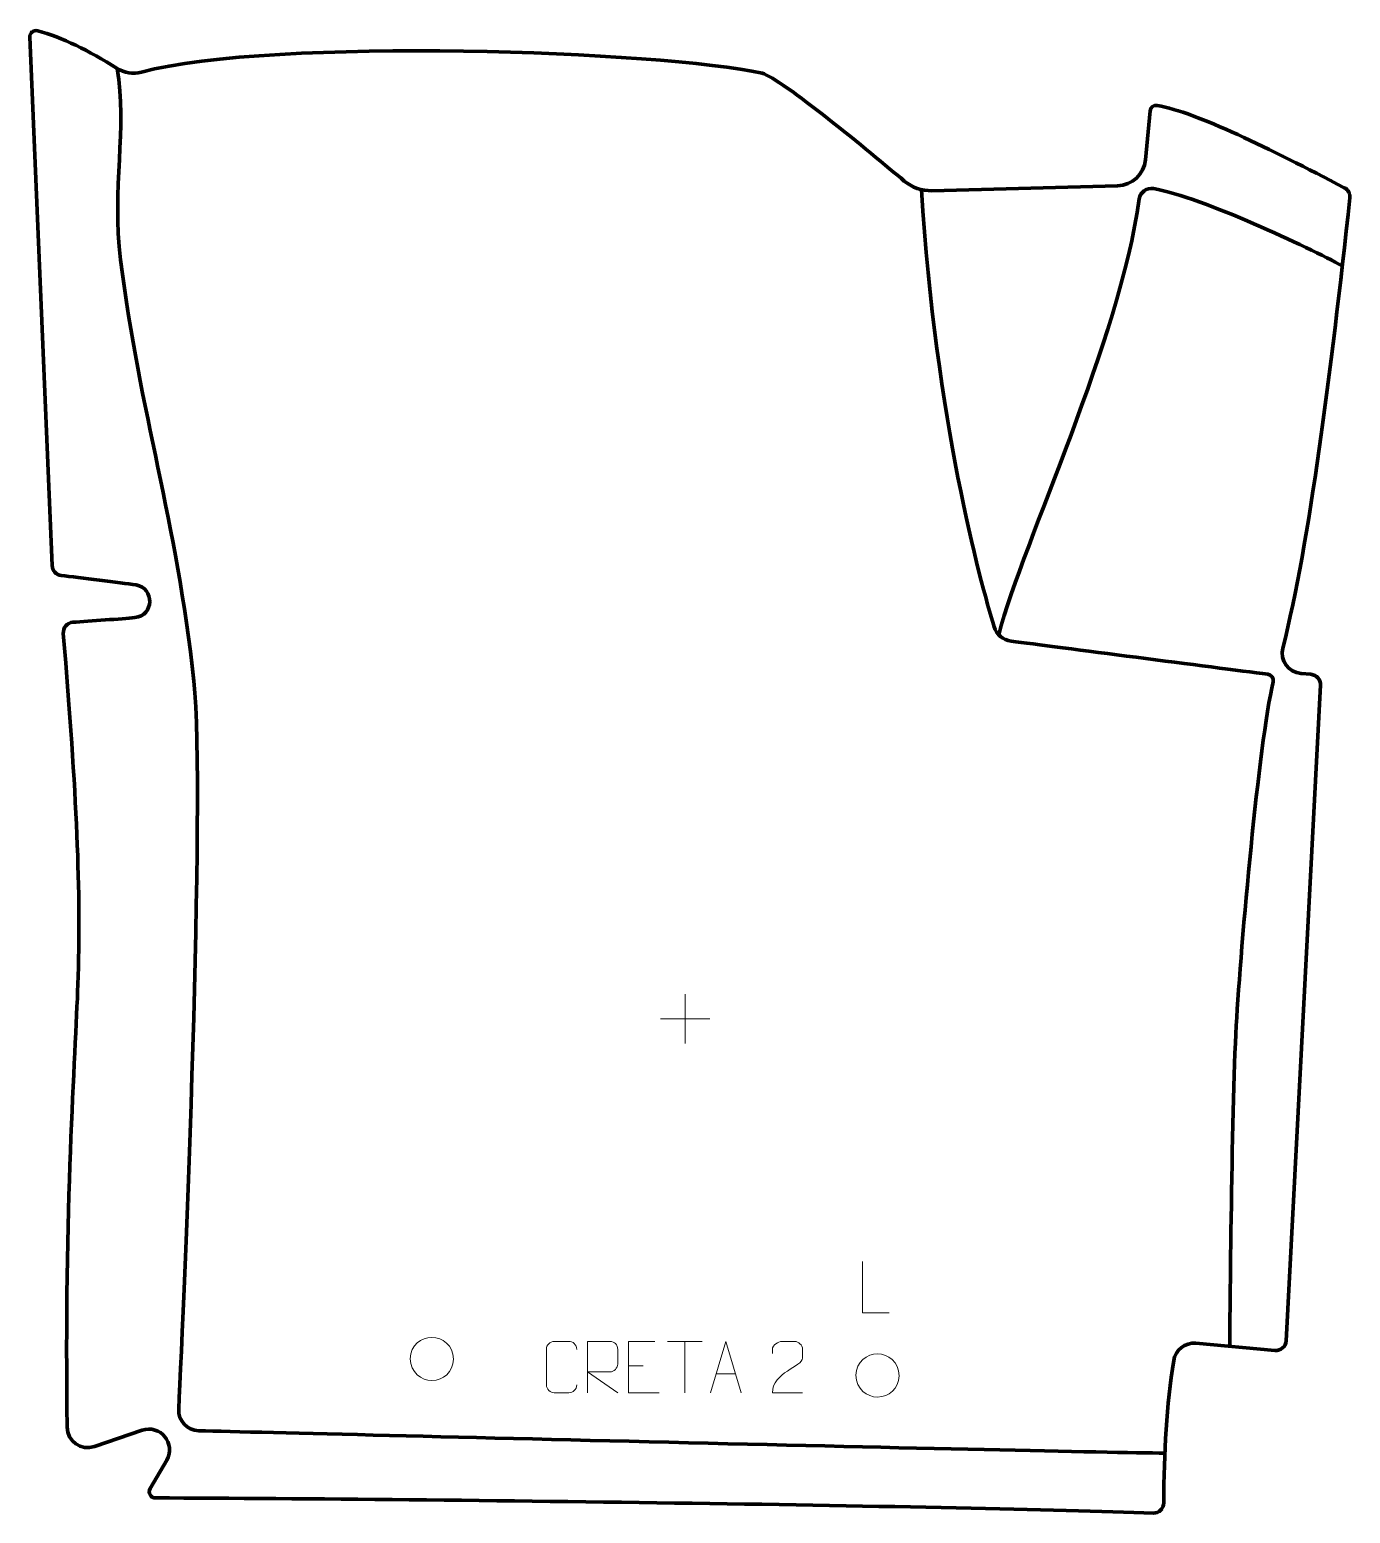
# Model space of a CAD drawing. Header units: millimetres. Extents: x -321 to 322, y -361 to 361.
import ezdxf

# ---------------------------------------------------------------- set-up
doc = ezdxf.new("R2010")
doc.units = ezdxf.units.MM
doc.header["$MEASUREMENT"] = 0
doc.layers.add('layer 1', color=7, linetype='Continuous')
doc.layers.add('layer 2', color=7, linetype='Continuous')

msp = doc.modelspace()

# ---------------------------------------------------------------- linework, layer by layer
at = {"layer": 'layer 1', "color": 230, "lineweight": 200}
msp.add_open_spline([(290.3413, -277.0166), (290.3413, -277.0166), (307.0467, 42.2131), (307.0467, 42.2131), (307.0467, 42.2131), (307.1893, 44.9338), (305.1396, 47.2734), (302.4239, 47.4896), (302.4239, 47.4896), (302.4239, 47.4896), (297.6159, 47.8731), (297.6159, 47.8731), (297.6159, 47.8731), (291.448, 48.3649), (287.2072, 54.2803), (288.7139, 60.2817), (288.7139, 60.2817), (301.9047, 112.8191), (311.9525, 193.2867), (321.3575, 279.4643), (321.3575, 279.4643), (321.5833, 281.5312), (320.5133, 283.5254), (318.6665, 284.4808), (318.6665, 284.4808), (282.2645, 303.3089), (246.9535, 321.1471), (227.5723, 324.5352), (227.5723, 324.5352), (225.8345, 324.8388), (224.2068, 323.6021), (224.0413, 321.846), (224.0413, 321.846), (224.0413, 321.846), (221.7952, 298.0546), (221.7952, 298.0546), (221.7952, 298.0546), (221.1298, 291.0046), (215.3044, 285.5617), (208.2252, 285.3755), (208.2252, 285.3755), (208.2252, 285.3755), (117.8735, 282.9974), (117.8735, 282.9974), (117.8735, 282.9974), (112.9466, 282.8678), (108.1457, 284.5503), (104.3773, 287.7271), (104.3773, 287.7271), (88.4366, 301.1644), (44.6241, 337.5979), (35.1588, 340.2091), (35.1588, 340.2091), (-13.6523, 351.056), (-202.8727, 357.7842), (-267.0557, 340.7563), (-267.0557, 340.7563), (-271.1007, 339.6831), (-275.4088, 340.3464), (-278.9485, 342.5777), (-278.9485, 342.5777), (-292.8152, 351.3181), (-305.6242, 357.6833), (-317.5752, 360.8942), (-317.5752, 360.8942), (-319.5489, 361.4245), (-321.4713, 359.8955), (-321.3852, 357.8537), (-321.3852, 357.8537), (-321.3852, 357.8537), (-310.5126, 100.4024), (-310.5126, 100.4024), (-310.5126, 100.4024), (-310.4085, 97.9365), (-308.5328, 95.9109), (-306.0817, 95.6202), (-306.0817, 95.6202), (-297.3332, 94.583), (-277.4805, 92.1996), (-269.6938, 91.015), (-269.6938, 91.015), (-260.5187, 89.6198), (-260.9671, 75.9602), (-270.2078, 75.0963), (-270.2078, 75.0963), (-276.6008, 74.4983), (-292.297, 73.3885), (-300.4384, 72.8237), (-300.4384, 72.8237), (-303.2338, 72.6296), (-305.3272, 70.1867), (-305.0928, 67.3944), (-305.0928, 67.3944), (-298.527, -10.8218), (-296.4033, -58.7738), (-297.9897, -103.4902), (-297.9897, -103.4902), (-299.2114, -137.9248), (-304.7207, -213.7068), (-303.2003, -319.146), (-303.2003, -319.146), (-303.1597, -326.0241), (-296.3821, -330.8335), (-289.8758, -328.6011), (-289.8758, -328.6011), (-289.8758, -328.6011), (-266.7276, -320.6576), (-266.7276, -320.6576), (-266.7276, -320.6576), (-257.9159, -317.6339), (-250.0829, -327.1791), (-254.7677, -335.2316), (-254.7677, -335.2316), (-254.7677, -335.2316), (-262.8143, -349.0615), (-262.8143, -349.0615), (-262.8143, -349.0615), (-263.9823, -351.0688), (-262.5412, -353.588), (-260.2185, -353.5968), (-260.2185, -353.5968), (-115.393, -354.1606), (130.0299, -357.5021), (225.5448, -360.9967), (225.5448, -360.9967), (228.3836, -361.1004), (230.7363, -358.8285), (230.7437, -355.9879), (230.7437, -355.9879), (230.8076, -331.5539), (232.1908, -308.2659), (235.5651, -286.7094), (235.5651, -286.7094), (236.3836, -281.4796), (241.1387, -277.7941), (246.4102, -278.2729), (246.4102, -278.2729), (246.4102, -278.2729), (284.8637, -281.7629), (284.8637, -281.7629), (284.8637, -281.7629), (287.7053, -282.0208), (290.1921, -279.8657), (290.3413, -277.0166)], degree=3, knots=[0, 0, 0, 0, 0.02702703, 0.02702703, 0.02702703, 0.02702703, 0.05405405, 0.05405405, 0.05405405, 0.05405405, 0.08108108, 0.08108108, 0.08108108, 0.08108108, 0.10810811, 0.10810811, 0.10810811, 0.10810811, 0.13513514, 0.13513514, 0.13513514, 0.13513514, 0.16216216, 0.16216216, 0.16216216, 0.16216216, 0.18918919, 0.18918919, 0.18918919, 0.18918919, 0.21621622, 0.21621622, 0.21621622, 0.21621622, 0.24324324, 0.24324324, 0.24324324, 0.24324324, 0.27027027, 0.27027027, 0.27027027, 0.27027027, 0.2972973, 0.2972973, 0.2972973, 0.2972973, 0.32432432, 0.32432432, 0.32432432, 0.32432432, 0.35135135, 0.35135135, 0.35135135, 0.35135135, 0.37837838, 0.37837838, 0.37837838, 0.37837838, 0.40540541, 0.40540541, 0.40540541, 0.40540541, 0.43243243, 0.43243243, 0.43243243, 0.43243243, 0.45945946, 0.45945946, 0.45945946, 0.45945946, 0.48648649, 0.48648649, 0.48648649, 0.48648649, 0.51351351, 0.51351351, 0.51351351, 0.51351351, 0.54054054, 0.54054054, 0.54054054, 0.54054054, 0.56756757, 0.56756757, 0.56756757, 0.56756757, 0.59459459, 0.59459459, 0.59459459, 0.59459459, 0.62162162, 0.62162162, 0.62162162, 0.62162162, 0.64864865, 0.64864865, 0.64864865, 0.64864865, 0.67567568, 0.67567568, 0.67567568, 0.67567568, 0.7027027, 0.7027027, 0.7027027, 0.7027027, 0.72972973, 0.72972973, 0.72972973, 0.72972973, 0.75675676, 0.75675676, 0.75675676, 0.75675676, 0.78378378, 0.78378378, 0.78378378, 0.78378378, 0.81081081, 0.81081081, 0.81081081, 0.81081081, 0.83783784, 0.83783784, 0.83783784, 0.83783784, 0.86486486, 0.86486486, 0.86486486, 0.86486486, 0.89189189, 0.89189189, 0.89189189, 0.89189189, 0.91891892, 0.91891892, 0.91891892, 0.91891892, 0.94594595, 0.94594595, 0.94594595, 0.94594595, 1, 1, 1, 1], dxfattribs=at)
at = {"layer": 'layer 1', "color": 250, "lineweight": 9}
for points in [[(-2.3365, -108.3232), (-2.3365, -108.3232), (-2.3365, -132.3011), (-2.3365, -132.3011)], [(-14.3254, -120.3122), (-14.3254, -120.3122), (9.6525, -120.3122), (9.6525, -120.3122)], [(-10.963, -277.4154), (-10.963, -277.4154), (6.0242, -277.4154), (6.0242, -277.4154)], [(-2.4692, -302.3454), (-2.4692, -302.3454), (-2.4692, -277.3919), (-2.4692, -277.3919)], [(-29.9023, -289.2716), (-29.9023, -289.2716), (-22.7342, -289.2716), (-22.7342, -289.2716)], [(12.7827, -293.096), (12.7827, -293.096), (22.2784, -293.096), (22.2784, -293.096)]]:
    msp.add_open_spline(points, degree=3, dxfattribs=at)
for points, knots in [([(97.0077, -263.4935), (97.0077, -263.4935), (84.0586, -263.4935), (84.0586, -263.4935), (84.0586, -263.4935), (84.0586, -263.4935), (84.0586, -238.5399), (84.0586, -238.5399)], [0, 0, 0, 0, 0.33333333, 0.33333333, 0.33333333, 0.33333333, 1, 1, 1, 1]), ([(-136.1263, -285.8131), (-136.0556, -279.1727), (-130.7816, -275.3267), (-125.6263, -275.4237), (-125.6263, -275.4237), (-120.471, -275.3267), (-115.197, -279.3901), (-115.1263, -286.0305), (-115.1263, -286.0305), (-115.4965, -292.3598), (-119.9384, -296.3905), (-125.6263, -296.4199), (-125.6263, -296.4199), (-130.7816, -296.5169), (-136.0556, -292.4535), (-136.1263, -285.8131)], [0, 0, 0, 0, 0.2, 0.2, 0.2, 0.2, 0.4, 0.4, 0.4, 0.4, 0.6, 0.6, 0.6, 0.6, 1, 1, 1, 1]), ([(-55.0465, -298.5277), (-55.1863, -300.8511), (-56.8635, -302.3307), (-59.0112, -302.3415), (-59.0112, -302.3415), (-61.3431, -302.3411), (-63.675, -302.3411), (-66.0065, -302.3415), (-66.0065, -302.3415), (-67.9315, -302.4469), (-69.9036, -300.5624), (-69.8924, -298.5451), (-69.8924, -298.5451), (-69.892, -292.775), (-69.892, -287.0053), (-69.8924, -281.236), (-69.8924, -281.236), (-69.8882, -279.0979), (-68.1415, -277.3787), (-65.9891, -277.3922), (-65.9891, -277.3922), (-63.6634, -277.3922), (-61.3373, -277.3922), (-59.0112, -277.3922), (-59.0112, -277.3922), (-57.0646, -277.3567), (-55.0732, -278.8482), (-55.0465, -281.2858)], [0, 0, 0, 0, 0.125, 0.125, 0.125, 0.125, 0.25, 0.25, 0.25, 0.25, 0.375, 0.375, 0.375, 0.375, 0.5, 0.5, 0.5, 0.5, 0.625, 0.625, 0.625, 0.625, 0.75, 0.75, 0.75, 0.75, 1, 1, 1, 1]), ([(-49.8015, -302.3454), (-49.8015, -302.3454), (-49.8015, -277.3919), (-49.8015, -277.3919), (-49.8015, -277.3919), (-46.2067, -277.3919), (-42.6112, -277.3919), (-39.016, -277.3919), (-39.016, -277.3919), (-36.6907, -277.4296), (-35.1334, -278.9196), (-35.1375, -281.286), (-35.1375, -281.286), (-35.1379, -283.3215), (-35.1379, -286.3809), (-35.1375, -288.4169), (-35.1375, -288.4169), (-35.144, -290.2924), (-36.9563, -292.2342), (-38.9658, -292.2533), (-38.9658, -292.2533), (-38.9658, -292.2533), (-49.8015, -292.2533), (-49.8015, -292.2533), (-49.8015, -292.2533), (-49.8015, -292.2533), (-35.1468, -302.3454), (-35.1468, -302.3454)], [0, 0, 0, 0, 0.125, 0.125, 0.125, 0.125, 0.25, 0.25, 0.25, 0.25, 0.375, 0.375, 0.375, 0.375, 0.5, 0.5, 0.5, 0.5, 0.625, 0.625, 0.625, 0.625, 0.75, 0.75, 0.75, 0.75, 1, 1, 1, 1]), ([(-17.0284, -277.3919), (-17.0284, -277.3919), (-29.9023, -277.3919), (-29.9023, -277.3919), (-29.9023, -277.3919), (-29.9023, -277.3919), (-29.9023, -302.3455), (-29.9023, -302.3455), (-29.9023, -302.3455), (-29.9023, -302.3455), (-15.0365, -302.3455), (-15.0365, -302.3455)], [0, 0, 0, 0, 0.25, 0.25, 0.25, 0.25, 0.5, 0.5, 0.5, 0.5, 1, 1, 1, 1]), ([(10.0601, -302.3454), (10.0601, -302.3454), (17.4311, -277.3919), (17.4311, -277.3919), (17.4311, -277.3919), (17.4311, -277.3919), (25.001, -302.3454), (25.001, -302.3454)], [0, 0, 0, 0, 0.33333333, 0.33333333, 0.33333333, 0.33333333, 1, 1, 1, 1]), ([(54.902, -302.3558), (49.9876, -302.3555), (45.0732, -302.3555), (40.1591, -302.3558), (40.1591, -302.3558), (40.1591, -292.4235), (54.8101, -289.7823), (54.902, -285.472), (54.902, -285.472), (54.9017, -284.0479), (54.9017, -282.6242), (54.902, -281.2009), (54.902, -281.2009), (54.8851, -279.1238), (52.7623, -277.399), (51.0913, -277.3817), (51.0913, -277.3817), (49.0181, -277.3821), (46.9452, -277.3821), (44.8728, -277.3817), (44.8728, -277.3817), (43.0507, -277.3652), (40.226, -279.1573), (40.1591, -281.2509), (40.1591, -281.2509), (40.1591, -281.2509), (40.1591, -283.3057), (40.1591, -283.3057)], [0, 0, 0, 0, 0.125, 0.125, 0.125, 0.125, 0.25, 0.25, 0.25, 0.25, 0.375, 0.375, 0.375, 0.375, 0.5, 0.5, 0.5, 0.5, 0.625, 0.625, 0.625, 0.625, 0.75, 0.75, 0.75, 0.75, 1, 1, 1, 1]), ([(80.8748, -293.8675), (80.9455, -287.2271), (86.2195, -283.3811), (91.3748, -283.4781), (91.3748, -283.4781), (96.5301, -283.3811), (101.8041, -287.4445), (101.8748, -294.0849), (101.8748, -294.0849), (101.5046, -300.4142), (97.0627, -304.4449), (91.3748, -304.4743), (91.3748, -304.4743), (86.2195, -304.5713), (80.9455, -300.5079), (80.8748, -293.8675)], [0, 0, 0, 0, 0.2, 0.2, 0.2, 0.2, 0.4, 0.4, 0.4, 0.4, 0.6, 0.6, 0.6, 0.6, 1, 1, 1, 1])]:
    msp.add_open_spline(points, degree=3, knots=knots, dxfattribs=at)
at = {"layer": 'layer 2', "color": 142, "lineweight": 200}
for points, knots in [([(231.2801, -331.7939), (175.3578, -331.2249), (-174.5364, -322.4855), (-239.1695, -320.8645), (-239.1695, -320.8645), (-244.7896, -320.7234), (-249.1873, -315.9799), (-248.9041, -310.3651), (-248.9041, -310.3651), (-246.2101, -257.0005), (-235.6795, -11.2901), (-241.5599, 44.155), (-241.5599, 44.155), (-249.9271, 123.0442), (-267.8249, 174.1871), (-277.2236, 249.3429), (-277.2236, 249.3429), (-281.5473, 283.9183), (-273.8327, 313.6935), (-278.9484, 342.5775)], [0, 0, 0, 0, 0.16666667, 0.16666667, 0.16666667, 0.16666667, 0.33333333, 0.33333333, 0.33333333, 0.33333333, 0.5, 0.5, 0.5, 0.5, 0.66666667, 0.66666667, 0.66666667, 0.66666667, 1, 1, 1, 1]), ([(262.8534, -279.7652), (262.8534, -279.7652), (263.65, -165.021), (266.0407, -123.5841), (266.0407, -123.5841), (268.3444, -83.6525), (276.9384, 12.8994), (283.9781, 43.8835), (283.9781, 43.8835), (284.3707, 45.6121), (283.1928, 47.2998), (281.4342, 47.5238), (281.4342, 47.5238), (254.6541, 50.9327), (178.8598, 60.7484), (156.427, 63.6549), (156.427, 63.6549), (152.5278, 64.1601), (149.2879, 66.9009), (148.1459, 70.6631), (148.1459, 70.6631), (141.4823, 92.6201), (119.6598, 171.5227), (112.8043, 283.5145)], [0, 0, 0, 0, 0.14285714, 0.14285714, 0.14285714, 0.14285714, 0.28571429, 0.28571429, 0.28571429, 0.28571429, 0.42857143, 0.42857143, 0.42857143, 0.42857143, 0.57142857, 0.57142857, 0.57142857, 0.57142857, 0.71428571, 0.71428571, 0.71428571, 0.71428571, 1, 1, 1, 1]), ([(317.6798, 246.4421), (301.493, 255.166), (249.7934, 279.7338), (225.7671, 284.0489), (225.7671, 284.0489), (222.4373, 284.6468), (219.3, 282.3232), (218.8255, 278.9735), (218.8255, 278.9735), (208.9001, 208.9045), (162.9367, 113.6358), (150.3743, 66.7784)], [0, 0, 0, 0, 0.25, 0.25, 0.25, 0.25, 0.5, 0.5, 0.5, 0.5, 1, 1, 1, 1])]:
    msp.add_open_spline(points, degree=3, knots=knots, dxfattribs=at)

doc.saveas('drawing.dxf')
